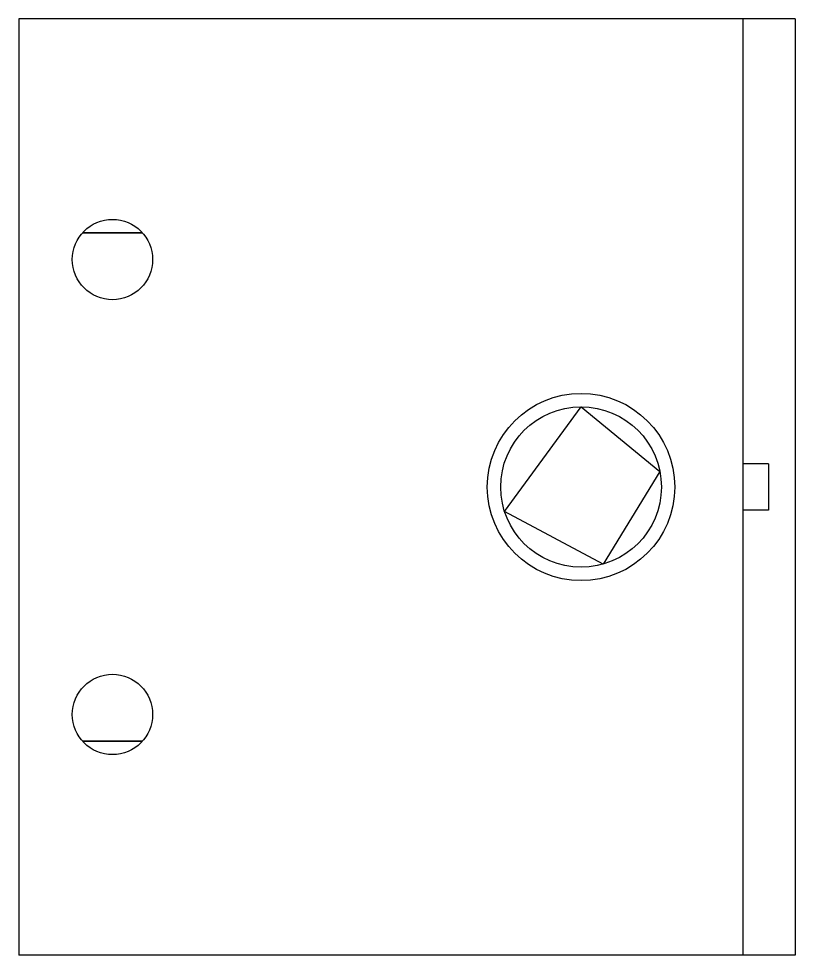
# Model space of a CAD drawing. Extents: x -29 to 0, y -17.5 to 17.5.
import ezdxf

# ---------------------------------------------------------------- set-up
doc = ezdxf.new("R2010")
doc.units = 0
doc.layers.get('0').update_dxf_attribs({"linetype": 'continuous'})

# ---------------------------------------------------------------- blocks, each defined once
blk = doc.blocks.new('SHAPE2DVIEW')
at = {"color": 0}
for p, q in [((-1.95, 17.5), (-29, 17.5)), ((-29, 17.5), (-29, -17.5)), ((0, 17.5), (-1.95, 17.5)), ((-1.95, -17.5), (-1.95, 17.5)), ((0, 17.5), (0, -17.5)), ((-24.382, 9.5), (-26.618, 9.5)), ((-24.382, 9.5), (-26.618, 9.5)), ((-26.618, 9.5), (-24.382, 9.5)), ((-1, 0.866), (-1.95, 0.866)), ((-1, 0.866), (-1, -0.866)), ((-1, -0.866), (-1.95, -0.866)), ((-26.618, -9.5), (-24.382, -9.5)), ((-24.382, -9.5), (-26.618, -9.5)), ((-1.95, -17.5), (-29, -17.5)), ((0, -17.5), (-1.95, -17.5))]:
    blk.add_line(p, q, dxfattribs=at)
for points in [[(-8, 3), (-5.056, 0.577), (-7.172, -2.883), (-10.858, -0.912), (-8, 3)], [(-1, 0.866), (-1, -0.866)]]:
    blk.add_lwpolyline(points, dxfattribs=at)
for centre, radius in [((-25.5, 8.5), 1.5), ((-8, 0), 3.5), ((-8, 0), 3), ((-25.5, -8.5), 1.5)]:
    blk.add_circle(centre, radius, dxfattribs=at)

msp = doc.modelspace()

# ---------------------------------------------------------------- block references
at = {"color": 0}
msp.add_blockref('SHAPE2DVIEW', (0, 0), dxfattribs=at)

doc.saveas('drawing.dxf')
